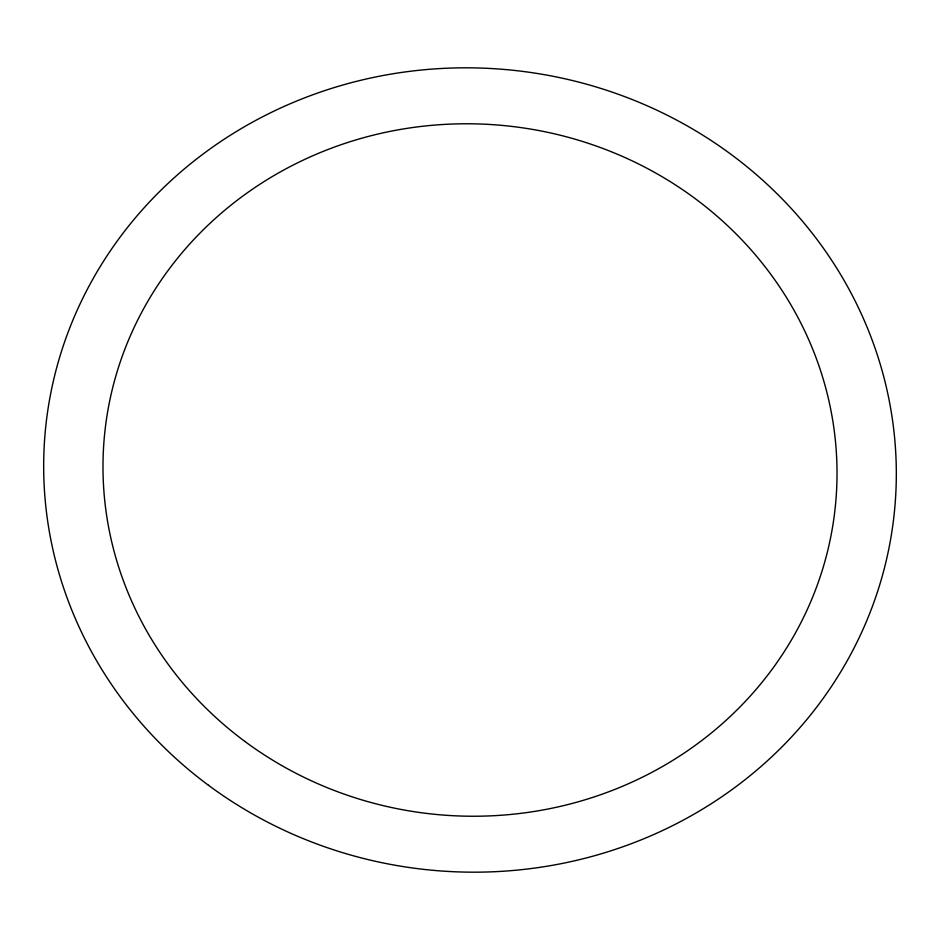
<?xml version="1.0" encoding="UTF-8"?>
<svg xmlns="http://www.w3.org/2000/svg" width="940" height="940" viewBox="0 0 940 940"><rect width="100%" height="100%" fill="white"/><g stroke="black" fill="none" stroke-linecap="round" stroke-linejoin="round"><path stroke-width="1.41" d="M208.48 785.276A426.478 402.014 4.6 0 0 892.342 528.597A426.478 402.014 4.6 0 0 309.178 96.115A426.478 402.014 4.6 0 0 208.48 785.276M244.858 741.425A367.152 346.096 4.6 0 0 833.592 520.455A367.152 346.096 4.6 0 0 331.55 148.132A367.152 346.096 4.6 0 0 244.858 741.425"/></g></svg>
